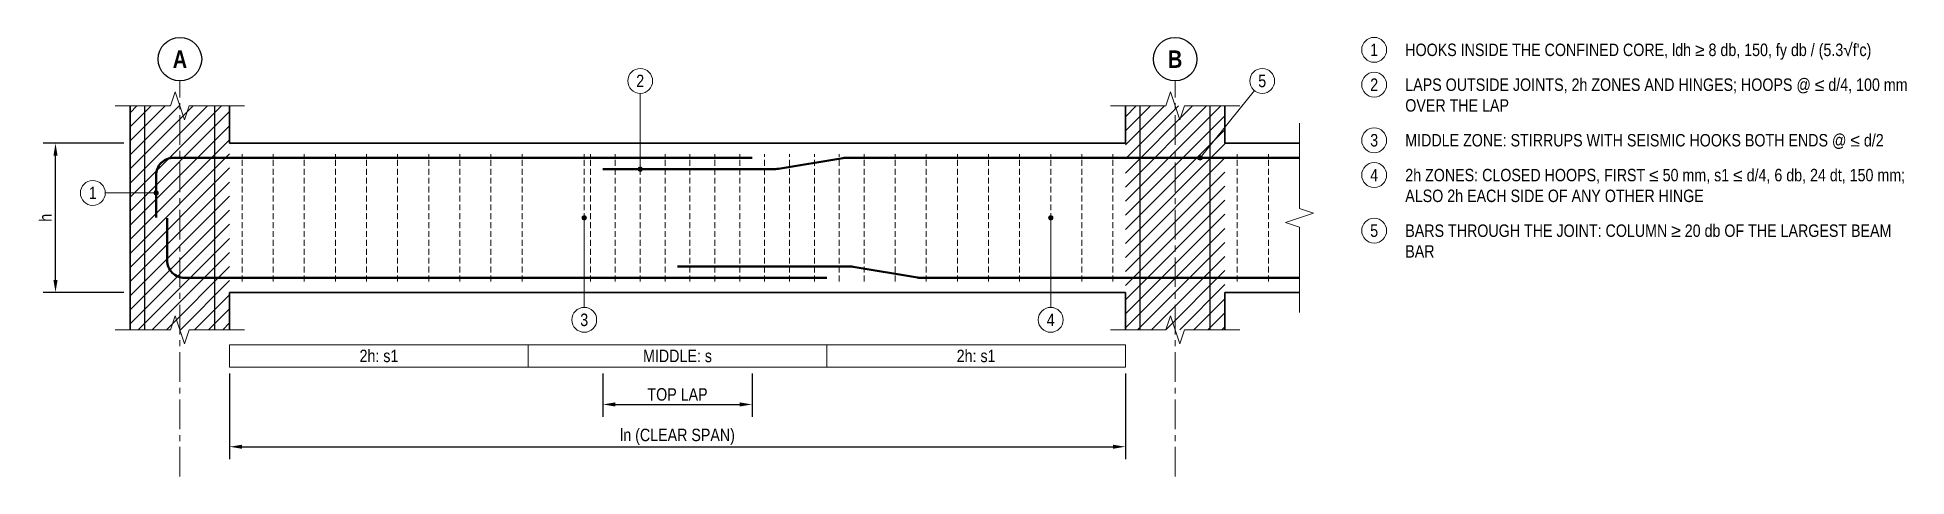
# Model space of a CAD drawing. Header units: millimetres. Extents: x -773 to 6740, y -16740 to -14975.
import ezdxf
from ezdxf.enums import TextEntityAlignment as Align

# ---------------------------------------------------------------- set-up
doc = ezdxf.new("R2010")
doc.units = ezdxf.units.MM
doc.header["$LTSCALE"] = 3.75
doc.linetypes.add('CENTER', pattern=[50.8, 31.75, -6.35, 6.35, -6.35])
doc.linetypes.add('HIDDEN', pattern=[9.525, 6.35, -3.175])
for name, color, linetype, lineweight in [('S-ANNO', 3, 'Continuous', 18), ('S-BREAK', 8, 'Continuous', 18), ('S-CENT', 3, 'CENTER', 18), ('S-CONC', 4, 'Continuous', 35), ('S-DIMS', 2, 'Continuous', 18), ('S-HATCH', 9, 'Continuous', 13), ('S-REBR', 1, 'Continuous', 50), ('S-REBR-NF', 252, 'Continuous', 25), ('S-STIR-ELEV', 8, 'HIDDEN', 18), ('S-SYMB', 6, 'Continuous', 25), ('S-TEXT', 7, 'Continuous', 18), ('S-ZONE', 8, 'Continuous', 18)]:
    doc.layers.add(name, color=color, linetype=linetype, lineweight=lineweight)
doc.styles.add('AN', font='ARIALN_0.TTF')
doc.styles.add('ANB', font='ARIALNB_0.TTF')
doc.dimstyles.new('EIT-25', dxfattribs={"dimscale": 25, "dimtxt": 2, "dimasz": 2, "dimexe": 2, "dimexo": 1, "dimgap": 0.6, "dimtad": 1, "dimdec": 0, "dimtxsty": 'AN', "dimcen": 2.5, "dimclrd": 2, "dimclre": 8, "dimclrt": 7, "dimazin": 3, "dimtfac": 1, "dimtmove": 1, "dimatfit": 3, "dimlwd": -1, "dimlwe": -1, "dimarcsym": 0})

msp = doc.modelspace()

# ---------------------------------------------------------------- hatches: boundary and pattern name
at = {"layer": 'S-ANNO'}
h = msp.add_hatch(color=256, dxfattribs=at)
h.dxf.hatch_style = 1
edge = h.paths.add_edge_path()
edge.add_arc((3900, -15459), 8.75, 0, 360)
h = msp.add_hatch(color=256, dxfattribs=at)
h.dxf.hatch_style = 1
edge = h.paths.add_edge_path()
edge.add_arc((1650, -15504), 8.75, 0, 360)
h = msp.add_hatch(color=256, dxfattribs=at)
h.dxf.hatch_style = 1
edge = h.paths.add_edge_path()
edge.add_arc((-296, -15600), 8.75, 0, 360)
h = msp.add_hatch(color=256, dxfattribs=at)
h.dxf.hatch_style = 1
edge = h.paths.add_edge_path()
edge.add_arc((1425, -15700), 8.75, 0, 360)
h = msp.add_hatch(color=256, dxfattribs=at)
h.dxf.hatch_style = 1
edge = h.paths.add_edge_path()
edge.add_arc((3300, -15700), 8.75, 0, 360)
at = {"layer": 'S-HATCH'}
h = msp.add_hatch(dxfattribs=at)
h.set_pattern_fill('ANSI31', color=256, scale=12.5984)
h.paths.add_polyline_path([(-400, -16150), (0, -16150), (0, -15250), (-400, -15250)])
h = msp.add_hatch(dxfattribs=at)
h.set_pattern_fill('ANSI31', color=256, scale=12.5984)
h.paths.add_polyline_path([(3600, -16150), (4000, -16150), (4000, -15250), (3600, -15250)])

# ---------------------------------------------------------------- linework, layer by layer
at = {"layer": 'S-ANNO'}
for p, q in [((1650, -15200), (1650, -15504)), ((4118.6, -15188.9), (3900, -15459)), ((-500, -15600), (-296, -15600)), ((1425, -16060), (1425, -15700)), ((3300, -16060), (3300, -15700))]:
    msp.add_line(p, q, dxfattribs=at)
for centre, radius in [((4600, -15025), 50), ((1650, -15150), 50), ((4150, -15150), 50), ((4600, -15165), 50), ((4600, -15388.3), 50), ((3900, -15459), 8.75), ((-550, -15600), 50), ((1650, -15504), 8.75), ((4600, -15528.3), 50), ((-296, -15600), 8.75), ((1425, -15700), 8.75), ((3300, -15700), 8.75), ((4600, -15751.7), 50), ((1425, -16110), 50), ((3300, -16110), 50)]:
    msp.add_circle(centre, radius, dxfattribs=at)
at = {"layer": 'S-BREAK', "flags": 128}
for points in [[(-460, -15250), (-237.5, -15250), (-218.8, -15193.8), (-181.2, -15306.2), (-162.5, -15250), (60, -15250)], [(3540, -15250), (3762.5, -15250), (3781.2, -15193.8), (3818.8, -15306.2), (3837.5, -15250), (4060, -15250)], [(4300, -16080), (4300, -15737.5), (4243.8, -15718.8), (4356.2, -15681.2), (4300, -15662.5), (4300, -15320)], [(-460, -16150), (-237.5, -16150), (-218.8, -16093.8), (-181.2, -16206.2), (-162.5, -16150), (60, -16150)], [(3540, -16150), (3762.5, -16150), (3781.2, -16093.8), (3818.8, -16206.2), (3837.5, -16150), (4060, -16150)]]:
    msp.add_lwpolyline(points, dxfattribs=at)
at = {"layer": 'S-CENT'}
for p, q in [((-200, -16740), (-200, -15150)), ((3800, -16740), (3800, -15150))]:
    msp.add_line(p, q, dxfattribs=at)
at = {"layer": 'S-CONC'}
for p, q in [((-400, -16150), (-400, -15250)), ((0, -15400), (0, -15250)), ((3600, -15400), (3600, -15250)), ((4000, -15400), (4000, -15250)), ((0, -15400), (3600, -15400)), ((4000, -15400), (4300, -15400)), ((0, -16150), (0, -16000)), ((0, -16000), (3600, -16000)), ((3600, -16150), (3600, -16000)), ((4000, -16150), (4000, -16000)), ((4000, -16000), (4300, -16000))]:
    msp.add_line(p, q, dxfattribs=at)
at = {"layer": 'S-REBR', "flags": 128}
for points in [[(-296, -15699), (-296, -15529, -0.414214), (-226, -15459), (2100, -15459)], [(1500, -15504), (2194.2, -15504, 0.041311), (2205.7, -15503), (2464.3, -15460, -0.041311), (2475.8, -15459), (4300, -15459)], [(-251, -15701), (-251, -15871, 0.414214), (-181, -15941), (2400, -15941)], [(1800, -15896), (2494.2, -15896, -0.041311), (2505.7, -15897), (2764.3, -15940, 0.041311), (2775.8, -15941), (4300, -15941)]]:
    msp.add_lwpolyline(points, format="xyb", dxfattribs=at)
at = {"layer": 'S-REBR-NF', "flags": 128}
for points in [[(-341, -16150), (-341, -15250)], [(-59, -16150), (-59, -15250)], [(3659, -16150), (3659, -15250)], [(3941, -16150), (3941, -15250)]]:
    msp.add_lwpolyline(points, dxfattribs=at)
at = {"layer": 'S-STIR-ELEV'}
for p, q in [((50, -15955.5), (50, -15444.5)), ((175, -15955.5), (175, -15444.5)), ((300, -15955.5), (300, -15444.5)), ((425, -15955.5), (425, -15444.5)), ((550, -15955.5), (550, -15444.5)), ((675, -15955.5), (675, -15444.5)), ((800, -15955.5), (800, -15444.5)), ((925, -15955.5), (925, -15444.5)), ((1050, -15955.5), (1050, -15444.5)), ((1175, -15955.5), (1175, -15444.5)), ((1425, -15955.5), (1425, -15444.5)), ((1450, -15955.5), (1450, -15444.5)), ((1550, -15955.5), (1550, -15444.5)), ((1650, -15955.5), (1650, -15444.5)), ((1750, -15955.5), (1750, -15444.5)), ((1850, -15955.5), (1850, -15444.5)), ((1950, -15955.5), (1950, -15444.5)), ((2050, -15955.5), (2050, -15444.5)), ((2150, -15955.5), (2150, -15444.5)), ((2250, -15955.5), (2250, -15444.5)), ((2350, -15955.5), (2350, -15444.5)), ((2450, -15955.5), (2450, -15444.5)), ((2550, -15955.5), (2550, -15444.5)), ((2675, -15955.5), (2675, -15444.5)), ((2800, -15955.5), (2800, -15444.5)), ((2925, -15955.5), (2925, -15444.5)), ((3050, -15955.5), (3050, -15444.5)), ((3175, -15955.5), (3175, -15444.5)), ((3300, -15955.5), (3300, -15444.5)), ((3425, -15955.5), (3425, -15444.5)), ((3550, -15955.5), (3550, -15444.5)), ((4050, -15955.5), (4050, -15444.5)), ((4175, -15955.5), (4175, -15444.5))]:
    msp.add_line(p, q, dxfattribs=at)
at = {"layer": 'S-SYMB'}
for centre in [(-200, -15062.5), (3800, -15062.5)]:
    msp.add_circle(centre, 87.5, dxfattribs=at)
at = {"layer": 'S-ZONE', "flags": 128}
for points in [[(0, -16210), (1200, -16210), (1200, -16300), (0, -16300)], [(1200, -16210), (2400, -16210), (2400, -16300), (1200, -16300)], [(2400, -16210), (3600, -16210), (3600, -16300), (2400, -16300)]]:
    msp.add_lwpolyline(points, close=True, dxfattribs=at)

# ---------------------------------------------------------------- texts
at = {"layer": 'S-TEXT'}
for s, height, style, p in [('1', 50, 'AN', (4600, -15025)), ('A', 70, 'ANB', (-200, -15062.5)), ('B', 70, 'ANB', (3800, -15062.5)), ('2', 50, 'AN', (1650, -15150)), ('5', 50, 'AN', (4150, -15150)), ('2', 50, 'AN', (4600, -15165)), ('3', 50, 'AN', (4600, -15388.3)), ('4', 50, 'AN', (4600, -15528.3)), ('1', 50, 'AN', (-550, -15600)), ('5', 50, 'AN', (4600, -15751.7)), ('3', 50, 'AN', (1425, -16110)), ('4', 50, 'AN', (3300, -16110)), ('2h: s1', 50, 'AN', (600, -16255)), ('2h: s1', 50, 'AN', (3000, -16255)), ('MIDDLE: s', 50, 'AN', (1800, -16255))]:
    msp.add_text(s, height=height, dxfattribs=dict(at, style=style)).set_placement(p, align=Align.MIDDLE_CENTER)
at = {"layer": 'S-TEXT', "style": 'AN'}
for s, p in [("HOOKS INSIDE THE CONFINED CORE, ldh ≥ 8 db, 150, fy db / (5.3√f'c)", (4725, -15025)), ('LAPS OUTSIDE JOINTS, 2h ZONES AND HINGES; HOOPS @ ≤ d/4, 100 mm', (4725, -15165)), ('OVER THE LAP', (4725, -15248.3)), ('MIDDLE ZONE: STIRRUPS WITH SEISMIC HOOKS BOTH ENDS @ ≤ d/2', (4725, -15388.3)), ('2h ZONES: CLOSED HOOPS, FIRST ≤ 50 mm, s1 ≤ d/4, 6 db, 24 dt, 150 mm;', (4725, -15528.3)), ('ALSO 2h EACH SIDE OF ANY OTHER HINGE', (4725, -15611.7)), ('BARS THROUGH THE JOINT: COLUMN ≥ 20 db OF THE LARGEST BEAM', (4725, -15751.7)), ('BAR', (4725, -15835))]:
    msp.add_text(s, height=50, dxfattribs=at).set_placement(p, align=Align.MIDDLE_LEFT)

# ---------------------------------------------------------------- dimensions: what is measured, and where the dimension line sits
at = {"layer": 'S-DIMS'}
msp.add_linear_dim(base=(-700, -16000), p1=(-400, -16000), p2=(-400, -15400), angle=90, text='h', dimstyle='EIT-25', dxfattribs=at).render()
for base, p1, p2, text in [((0, -16620), (0, -16300), (3600, -16300), 'ln (CLEAR SPAN)'), ((1500, -16450), (1500, -16300), (2100, -16300), 'TOP LAP')]:
    msp.add_linear_dim(base=base, p1=p1, p2=p2, text=text, dimstyle='EIT-25', dxfattribs=at).render()

doc.saveas('drawing.dxf')
